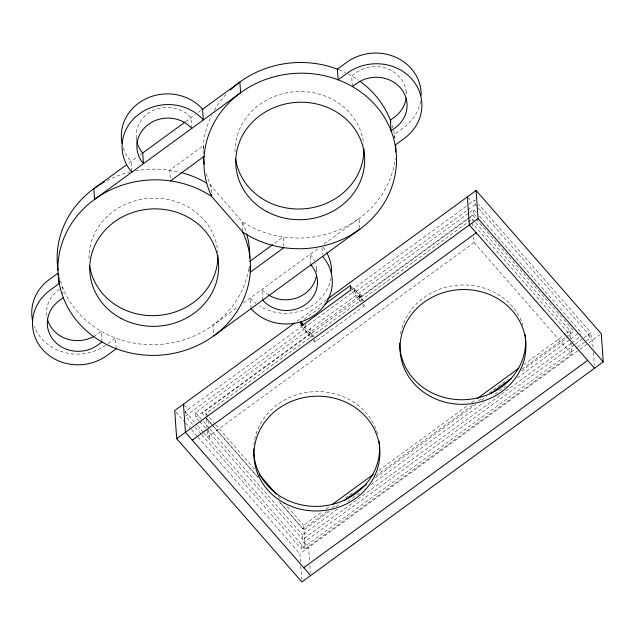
<?xml version="1.0" encoding="UTF-8"?>
<svg xmlns="http://www.w3.org/2000/svg" width="635" height="635" viewBox="0 0 635 635"><rect width="100%" height="100%" fill="white"/><g stroke="black" fill="none" stroke-linecap="round" stroke-linejoin="round"><path stroke-width="0.48" stroke-dasharray="3.17 2.38" d="M128.762 163.179L137.636 156.694M139.819 155.099L141.272 154.043M185.674 121.61L195.318 114.57M198.223 112.451L201.136 110.323M59.484 289.266L58.46 290.012A31.25 28.464 -4 0 0 46.68 315.031L46.815 316.976M61.785 287.591L62.555 287.028L63.032 293.83M108.037 343.519L115.514 338.05L116.268 348.742M274.757 243.118L283.162 236.974L283.909 247.666M236.339 308.134L213.042 325.144L213.797 335.836M243.324 303.03L318.175 248.372M324.144 244.015L359.077 218.503L359.823 229.195M297.021 321.254L326.612 299.649M304.094 319.302L322.437 305.903M185.261 413.393L185.126 411.559L301.284 326.739M351.536 290.044L467.971 205.018M468.765 204.43L474.869 199.977L475.186 204.557L477.798 207.542M475.186 204.557L355.044 292.291L354.727 287.711M199.112 420.87L195.85 417.139L195.532 412.559L468.836 212.979M469.638 212.392L473.639 209.479L476.242 212.455M195.85 417.139L310.182 333.653L309.856 329.073L312.722 332.351M359.632 297.545L469.178 217.551M469.971 216.964L473.956 214.058L473.639 209.479M467.289 219.48L202.033 413.187L204.645 416.171M468.09 218.9L472.869 215.416L475.472 218.4M206.129 416.306L205.938 413.56L467.598 222.48M468.4 221.893L472.4 218.972L474.353 221.21M313.253 339.987L314.976 341.955L364.426 305.848L364.268 303.554M473.647 236.807L474.043 242.491L207.581 437.078L207.185 431.395M570.921 342.916L571.722 354.274L305.252 548.862L303.609 525.343L322.016 511.905M326.017 508.984L329.216 506.651M378.825 470.416L467.646 405.559M471.646 402.638L474.853 400.296M523.661 364.657L566.071 333.685M566.872 333.097L570.071 330.764L475.004 221.956M327.184 511.358L303.149 528.907L279.011 501.285M331.994 507.841L336.002 504.92M345.615 497.896L352.02 493.212M376.063 475.663L473.019 404.86M478.623 400.764L481.83 398.423M489.037 393.16L508.27 379.119M521.891 369.173L565.158 337.574M565.96 336.987L573.976 331.137L476.123 219.146M329.533 511.231L303.927 529.931L279.154 501.571M335.939 506.555L340.741 503.047M375.15 477.925L475.972 404.297M481.576 400.201L486.37 396.7M521.581 370.991L567.992 337.098M568.793 336.51L570.397 335.344L472.726 223.552L472.924 226.393M571.206 343.344L302.697 539.425L302.379 534.845L338.336 508.587M347.924 501.579L361.513 491.657M371.102 484.656L483.783 402.376M494.967 394.2L506.158 386.032M517.342 377.865L570.087 339.344M570.889 338.765L578.882 332.93M572.008 342.765L580.001 336.923M574.373 344.813L301.141 544.338L301.466 548.926L576.794 347.861M575.175 344.233L583.176 338.391M583.978 337.804L590.883 332.764L478.782 204.454M577.596 347.281L585.597 341.432M586.399 340.852L591.201 337.344L590.883 332.764M300.498 562.205L299.91 553.839L599.702 334.923M478.449 208.288L591.201 337.344M467.947 197.509L471.956 202.105M587.97 334.883L592.558 340.138L593.146 348.504M479.496 216.186L580.477 331.764L580.668 334.51M473.956 214.058L477.21 217.789M474.043 242.491L571.722 354.274M362.18 296.243L359.307 292.957L359.847 300.593M350.353 285.52L354.941 290.766M359.521 296.013L364.109 301.26M350.456 287.044L362.498 300.823L362.387 299.299M351.822 291.409L362.14 303.22M362.712 303.879L364.426 305.848M310.07 332.129L314.087 336.717M303.871 326.438L313.047 336.939L312.936 335.407M301.792 326.866L312.682 339.336M205.938 413.56L215.051 423.989M215.702 424.736L254.77 469.456M278.217 496.284L280.821 499.261M287.33 506.714L303.609 525.343M205.295 416.917L211.169 423.64M211.82 424.386L257.485 476.647M206.256 418.14L212.654 425.466M213.304 426.212L258.294 477.695M195.532 412.559L202.7 420.759M203.351 421.505L209.217 428.22M209.867 428.966L302.379 534.845M199.763 421.616L205.629 428.323M206.28 429.069L302.697 539.425M184.023 404.844L188.039 409.432M304.054 542.219L308.642 547.465L309.618 561.515M185.126 411.559L196.858 424.99M197.517 425.736L203.383 432.443M204.033 433.189L305.252 548.862M192.619 424.347L185.452 416.139L305.594 328.406L305.268 323.826M195.223 427.331L201.089 434.046M201.747 434.792L301.466 548.926M175.974 411.988L184.864 422.164M185.515 422.91L190.73 428.871M191.381 429.617L197.247 436.332M197.898 437.078L299.91 553.839M593.408 352.29L594.328 365.482M570.071 330.764L570.659 339.13M472.4 218.972L472.527 220.805M406.217 92.162L406.352 94.099M394.668 138.287L394.398 134.398L403.606 127.675A46.077 41.958 -4 0 0 420.576 101.163M352.425 86.59L351.671 75.898L355.767 72.914A31.25 28.464 -4 0 1 388.453 69.144A31.25 28.464 -4 0 1 406.337 94.107M321.945 247.658L322.421 254.46M316.643 268.986L316.849 271.907A30.718 27.972 -4 0 0 315.476 263.462M310.92 264.906L310.174 254.214A30.718 27.972 -4 0 1 314.476 260.882M314.817 339.669L314.976 341.955M309.888 565.301L310.412 572.818M300.76 565.991L301.681 579.183M262.699 300.125L261.945 289.433A30.718 27.972 -4 0 0 267.327 294.211M251.063 308.618L250.317 297.926A45.537 41.473 -4 0 0 256.04 303.363M242.681 231.108L241.998 221.393L210.899 185.801A96.345 87.741 -4 0 0 208.748 184.412M211.376 192.603L210.899 185.801A96.345 87.741 -4 0 1 205.796 171.76M203.644 149.542L203.375 145.653L169.743 170.212L170.49 180.904M191.699 128.445L190.952 117.761A30.718 27.972 -4 0 0 154.543 109.871A30.718 27.972 -4 0 0 136.509 140.089M208.09 420.243L208.486 425.918M208.756 429.704L209.415 439.174M206.319 419.084L206.923 427.609M136.255 138.2L136.461 141.121M131.77 171.188L131.088 161.473A45.537 41.473 -4 0 1 123.23 147.772M101.973 341.979L101.227 331.295L97.139 334.28A31.25 28.464 -4 0 1 94.853 335.804M400.526 333.827A62.992 57.364 -4 0 1 458.629 285.131A62.992 57.364 -4 0 1 522.994 325.199M253.889 444.96A62.992 57.364 -4 0 1 311.174 391.89A62.992 57.364 -4 0 1 377.531 433.681M248.69 268.708A96.345 87.741 -4 0 1 156.98 344.591A96.345 87.741 -4 0 1 59.484 277.305M106.926 180.61A96.345 87.741 -4 0 1 129.73 172.125M135.557 170.879A96.345 87.741 -4 0 1 180.253 172.291M245.666 230.576A96.345 87.741 -4 0 0 241.998 221.393A96.345 87.741 -4 0 0 338.177 230.188A96.345 87.741 -4 0 0 395.248 158.258M203.2 153.71A96.345 87.741 -4 0 1 211.566 115.467M214.249 110.403A96.345 87.741 -4 0 1 227.552 92.75M339.233 69.866A96.345 87.741 -4 0 1 345.583 72.668M348.226 74.001A96.345 87.741 -4 0 1 358.386 80.145M392.176 125.42A96.345 87.741 -4 0 1 392.954 128.095M393.637 130.786A96.345 87.741 -4 0 1 394.97 137.882M331.002 277.868A45.537 41.473 -4 0 1 259.445 305.792M323.04 247.198A45.537 41.473 -4 0 1 326.342 252.024M105.656 345.249A46.077 41.958 -4 0 1 34.226 326.263M235.029 151.916A64.476 58.714 -4 0 1 296.14 91.654A64.476 58.714 -4 0 1 363.664 144.328M88.995 258.556A64.476 58.714 -4 0 1 151.051 198.247A64.476 58.714 -4 0 1 217.773 252.682M356.1 289.917L304.324 327.731L304.427 329.255L309.015 334.502L308.904 332.978L360.688 295.164L360.791 296.696L356.211 291.441L356.1 289.917"/><path stroke-width="0.95" d="M126.428 164.878L93.821 188.69L94.567 199.374L240.601 92.734L239.855 82.05L201.859 109.791M141.994 153.511L184.928 122.158M170.49 180.904L204.121 156.345M57.928 273.217L49.292 279.519A46.077 41.958 -4 0 0 32.575 320.627M63.302 297.72L59.214 300.704A31.25 28.464 -4 0 0 54.015 340.757A31.25 28.464 -4 0 0 97.885 344.972L101.973 341.979M352.425 86.59L356.513 83.598A31.25 28.464 -4 0 1 400.383 87.82A31.25 28.464 -4 0 1 395.184 127.865L391.096 130.85L390.35 120.166L394.438 117.173A31.25 28.464 -4 0 0 406.122 98.028M116.268 348.742L107.053 355.465A46.077 41.958 -4 0 1 42.378 349.25A46.077 41.958 -4 0 1 50.038 290.211L59.245 283.48L58.912 278.622M395.145 145.09L404.36 138.359A46.077 41.958 -4 0 0 412.02 79.319A46.077 41.958 -4 0 0 347.337 73.104L338.13 79.827L337.383 69.144L346.591 62.413A46.077 41.958 -4 0 1 395.502 57.166A46.077 41.958 -4 0 1 421.148 95.107M249.531 261.533L272.653 244.65M283.909 247.666L250.277 272.224L249.873 266.398M213.797 335.836L359.823 229.195M294.624 323.009L174.728 410.559L176.689 438.658L301.879 581.938L603.25 361.855L601.281 333.764L476.099 190.484L327.414 299.061M324.826 304.157L350.353 285.52L350.671 290.1L301.22 326.215L300.903 321.635L303.768 324.914M176.689 438.658L478.068 218.583L476.099 190.484M192.294 440.158L476.218 232.823M332.415 504.309L373.229 474.512M477.25 398.542L518.858 368.157M343.94 500.713L366.347 484.346M490.379 393.779L511.183 378.587M303.728 567.69L587.645 360.355M478.068 218.583L603.25 361.855M594.527 368.229L469.336 224.949L467.376 196.858M242.745 232.085A96.345 87.741 -4 0 1 159.568 355.179A96.345 87.741 -4 0 1 61.952 243.451A96.345 87.741 -4 0 1 211.653 196.493A96.345 87.741 -4 0 1 294.83 73.39A96.345 87.741 -4 0 1 392.446 185.118A96.345 87.741 -4 0 1 242.745 232.085L211.653 196.493L211.511 194.548M301.006 323.159L302.728 325.128M259.334 474.67L276.257 494.046M310.602 575.564L185.42 432.284L183.451 404.185M58.571 273.764L58.706 275.709M525.161 334.605A62.992 57.364 -4 0 1 466.598 399.59A62.992 57.364 -4 0 1 399.701 343.257M379.127 441.246A62.992 57.364 -4 0 1 320.032 506.262A62.992 57.364 -4 0 1 253.675 448.913M246.658 233.791A96.345 87.741 -4 0 1 249.706 257.945M58.055 270.185A96.345 87.741 -4 0 1 104.45 181.927M181.181 172.537A96.345 87.741 -4 0 1 206.534 183.063M395.661 144.931A96.345 87.741 -4 0 1 395.716 152.043M204.192 164.203A96.345 87.741 -4 0 1 203.319 156.369M230.291 90.035A96.345 87.741 -4 0 1 338.312 69.501M359.981 81.272A96.345 87.741 -4 0 1 391.001 121.904M122.142 143.748A45.537 41.473 -4 0 1 147.907 97.861A45.537 41.473 -4 0 1 202.589 109.26L203.335 119.951A45.537 41.473 -4 0 0 139.406 113.808A45.537 41.473 -4 0 0 131.834 172.164M136.898 141.93A30.718 27.972 -4 0 0 142.724 152.979L143.47 163.663A30.718 27.972 -4 0 1 148.582 124.301A30.718 27.972 -4 0 1 191.699 128.445M94.036 336.28A31.25 28.464 -4 0 1 47.339 318.826M322.556 256.405A45.537 41.473 -4 0 1 314.984 314.762A45.537 41.473 -4 0 1 251.063 308.618M310.92 264.906A30.718 27.972 -4 0 1 305.816 304.268A30.718 27.972 -4 0 1 262.699 300.125M326.739 252.722A45.537 41.473 -4 0 1 331.51 273.598M316.555 274.757A30.718 27.972 -4 0 1 268.113 294.735M363.911 148.63A64.476 58.714 -4 0 1 304.197 208.804A64.476 58.714 -4 0 1 235.577 158.774M217.876 255.27A64.476 58.714 -4 0 1 158.171 315.444A64.476 58.714 -4 0 1 89.551 265.414M430.72 396.605A62.992 57.364 -4 0 0 525.947 347.02A62.992 57.364 -4 0 0 432.292 297.188A62.992 57.364 -4 0 0 430.72 396.605M284.686 503.245A62.992 57.364 -4 0 0 379.913 453.66A62.992 57.364 -4 0 0 286.266 403.828A62.992 57.364 -4 0 0 284.686 503.245M267.184 211.796A64.476 58.714 -4 0 0 364.657 161.052A64.476 58.714 -4 0 0 268.803 110.045A64.476 58.714 -4 0 0 267.184 211.796M121.158 318.437A64.476 58.714 -4 0 0 218.623 267.692A64.476 58.714 -4 0 0 122.769 216.686A64.476 58.714 -4 0 0 121.158 318.437"/></g></svg>
